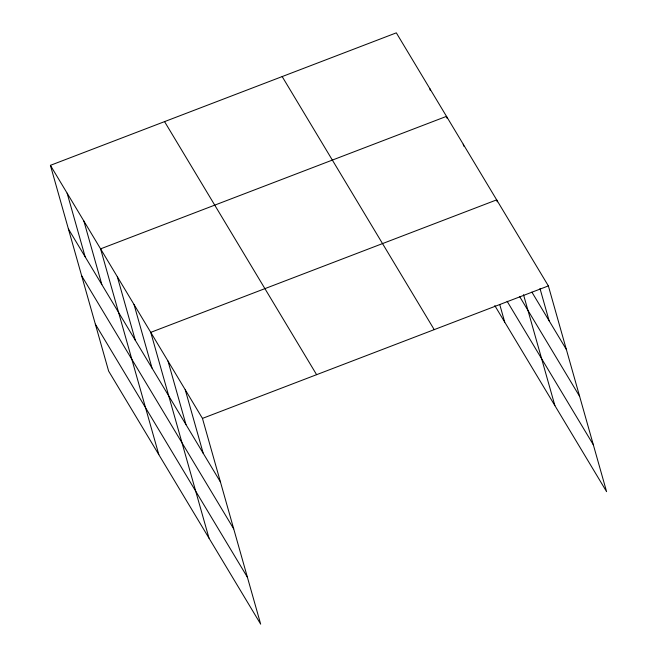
<?xml version="1.0" encoding="UTF-8"?>
<svg xmlns="http://www.w3.org/2000/svg" width="657" height="657" viewBox="0 0 657 657"><rect width="100%" height="100%" fill="white"/><g stroke="black" fill="none" stroke-linecap="round" stroke-linejoin="round"><path stroke-width="0.99" d="M50.408 165.342L202.455 418.402L260.673 624.15L108.627 371.09L50.408 165.342L396.327 32.85L548.373 285.91L606.592 491.658L494.787 305.579M202.455 418.402L548.373 285.91M531.891 292.119L566.359 349.475M519.572 296.438L579.63 396.393M507.122 301.284L593.312 444.74M282.173 76.573L434.22 329.633M164.562 121.619L316.608 374.679M68.394 228.907L220.44 481.967M81.673 275.825L233.72 528.885M95.355 324.164L247.402 577.232M539.997 288.522L549.121 320.797M497.226 201.83L496.676 199.868L150.757 332.36L208.983 538.108M523.514 294.714L554.894 405.615M463.226 144.195L463.776 146.15M447.056 118.317L446.497 116.363L100.587 248.855L158.805 454.595M499.739 304.511L504.716 322.102M429.777 88.523L430.327 90.477M185.225 389.724L203.21 453.289M167.995 361.046L185.98 424.611M134.036 304.528L152.022 368.092M117.307 276.687L135.301 340.252M83.858 221.015L101.843 284.58M67.137 193.183L85.123 256.739"/></g></svg>
